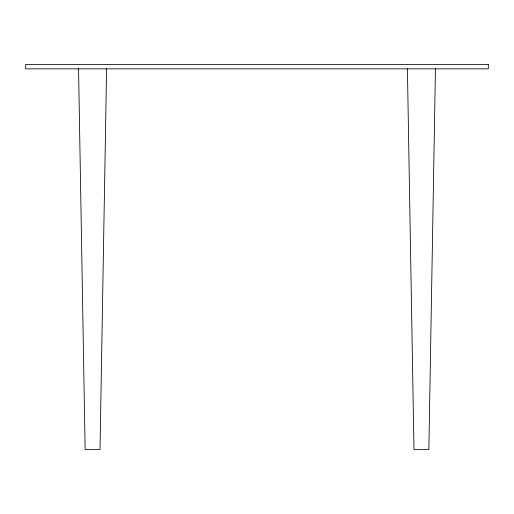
<?xml version="1.0" encoding="UTF-8"?>
<svg xmlns="http://www.w3.org/2000/svg" width="514" height="514" viewBox="0 0 514 514"><rect width="100%" height="100%" fill="white"/><g stroke="black" fill="none" stroke-linecap="round" stroke-linejoin="round"><path stroke-width="0.77" d="M106.591 68.85L100.012 449.525L85.138 449.525L78.558 68.85M435.442 68.85L428.862 449.525L413.988 449.525L407.409 68.85M488.3 64.475L25.7 64.475L25.7 68.85L488.3 68.85L488.3 64.475"/></g></svg>
